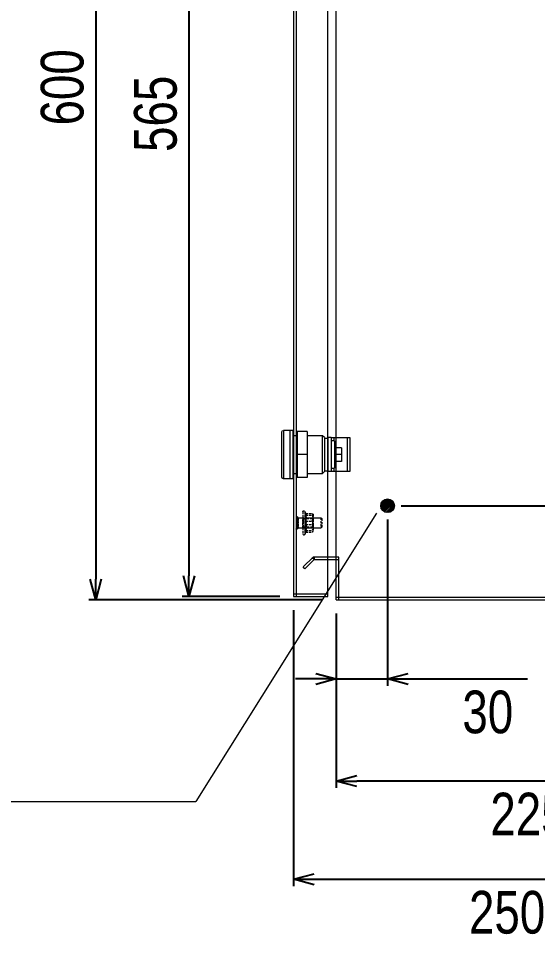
# Model space of a CAD drawing. Header units: millimetres. Extents: x 2216 to 5301, y 1125 to 3316.
# Drawn here: x 4661 to 4965, y 2215 to 2755 of the extents above; entities that cross this region are included whole.
import ezdxf

# ---------------------------------------------------------------- set-up
doc = ezdxf.new("R2010")
doc.units = ezdxf.units.MM
doc.linetypes.add('HIDDEN', pattern=[1.905, 1.27, -0.635])
for name, color, linetype in [('AMLAYER_BENDLINE_BACK', 1, 'HIDDEN'), ('BUSBAR', 3, 'Continuous'), ('GR1-1', 3, 'Continuous')]:
    doc.layers.add(name, color=color, linetype=linetype)
doc.styles.add('TAMCO', font='cordia.shx', dxfattribs={"width": 0.8, "height": 25})
doc.dimstyles.new('TAMCO', dxfattribs={"dimtxt": 25, "dimasz": 12, "dimexe": 4, "dimexo": 8, "dimgap": 7, "dimtad": 2, "dimdec": 1, "dimdsep": 46, "dimtxsty": 'TAMCO', "dimblk": 'OPEN30', "dimcen": 2.5, "dimclrd": 4, "dimclre": 4, "dimclrt": 3, "dimadec": 0, "dimazin": 0, "dimtfac": 1, "dimtdec": 1, "dimtmove": 0, "dimatfit": 3, "dimldrblk": 'OPEN30', "dimfxl": 1, "dimarcsym": 0})

# ---------------------------------------------------------------- blocks, each defined once
blk = doc.blocks.new('_Open30')
at = {"color": 0, "linetype": 'ByBlock', "lineweight": -2}
for p, q in [((-1, 0.268), (0, 0)), ((0, 0), (-1, -0.268)), ((0, 0), (-1, 0))]:
    blk.add_line(p, q, dxfattribs=at)
blk = doc.blocks.new('*D43')
at = {"color": 4, "lineweight": -2}
for p, q in [((4814.58, 2981.24), (4757.29, 2981.24)), ((4761.29, 2969.24), (4761.29, 2428.24)), ((4814.58, 2416.24), (4757.29, 2416.24))]:
    blk.add_line(p, q, dxfattribs=at)
at = {"layer": 'DEFPOINTS', "color": 0}
for p in [(4822.58, 2981.24), (4761.29, 2416.24), (4822.58, 2416.24)]:
    blk.add_point(p, dxfattribs=at)
at = {"color": 4, "lineweight": -2, "xscale": 12, "yscale": 12, "zscale": 12}
for p, rotation in [((4761.29, 2981.24), 90), ((4761.29, 2416.24), 270)]:
    blk.add_blockref('_Open30', p, dxfattribs=dict(at, rotation=rotation))
at = {"color": 3, "lineweight": 9, "insert": (4741.79, 2698.74), "char_height": 25, "attachment_point": 5, "rotation": 90, "style": 'TAMCO'}
blk.add_mtext('565', dxfattribs=at)
blk = doc.blocks.new('A$C64B35038')
at = {"color": 7, "linetype": 'Continuous', "lineweight": 9}
for p, q in [((25, 27.65), (31, 27.65)), ((25, 27.65), (25, 14.15)), ((31, 27.65), (31, 14.15)), ((33, 28.3), (35, 28.3)), ((35, 0), (35, 28.3)), ((35, 28.3), (39, 28.3)), ((39, 28.3), (39, 0)), ((40, 1), (40, 27.3)), ((0, 24.15), (0, 4.15)), ((1.47, 24.15), (0, 24.15)), ((1.47, 4.15), (1.47, 24.15)), ((9.53, 24.15), (1.47, 24.15)), ((9, 22.15), (11, 22.15)), ((9, 22.15), (9, 6.15)), ((11, 24.15), (9.53, 24.15)), ((11, 24.15), (13, 24.15)), ((11, 24.15), (11, 4.15)), ((13, 24.15), (13, 4.15)), ((13, 23.65), (15, 23.65)), ((15, 24.15), (16, 25.15)), ((15, 24.15), (15, 4.15)), ((16, 25.15), (25, 25.15)), ((16, 3.15), (16, 25.15)), ((31, 25.15), (33, 25.15)), ((5, 18.15), (5, 14.15)), ((5, 18.15), (8.5, 18.15)), ((8.5, 19.15), (9, 19.15)), ((8.5, 19.15), (8.5, 9.15)), ((5, 14.15), (8.5, 14.15)), ((5, 14.15), (5, 10.15)), ((25, 14.15), (31, 14.15)), ((25, 14.15), (25, 0.65)), ((31, 14.15), (31, 0.65)), ((5, 10.15), (8.5, 10.15)), ((9, 9.15), (8.5, 9.15)), ((11, 6.15), (9, 6.15)), ((0, 4.15), (1.47, 4.15)), ((1.47, 4.15), (9.53, 4.15)), ((9.53, 4.15), (11, 4.15)), ((11, 4.15), (13, 4.15)), ((15, 4.65), (13, 4.65)), ((16, 3.15), (15, 4.15)), ((25, 3.15), (16, 3.15)), ((25, 0.65), (31, 0.65)), ((33, 3.15), (31, 3.15)), ((33, 0), (35, 0)), ((35, 0), (39, 0))]:
    blk.add_line(p, q, dxfattribs=at)
blk.add_line((33, 0), (33, 28.3))
at = {"color": 8, "linetype": 'Continuous', "lineweight": 9}
for p, q in [((9.53, 24.15), (9.53, 22.15)), ((9.53, 6.15), (9.53, 4.15))]:
    blk.add_line(p, q, dxfattribs=at)
at = {"color": 7, "linetype": 'Continuous', "lineweight": 9}
for centre, start, end in [((39, 27.3), 0, 90), ((39, 1), 270, 0)]:
    blk.add_arc(centre, 1, start, end, dxfattribs=at)
blk = doc.blocks.new('*D55')
at = {"layer": 'BUSBAR', "color": 4, "lineweight": -2}
for p, q in [((4847.58, 2406.24), (4847.58, 2304.09)), ((5072.58, 2406.24), (5072.58, 2304.09)), ((5060.58, 2308.09), (4859.58, 2308.09))]:
    blk.add_line(p, q, dxfattribs=at)
at = {"layer": 'DEFPOINTS', "color": 0}
for p in [(4847.58, 2414.24), (5072.58, 2414.24), (4847.58, 2308.09)]:
    blk.add_point(p, dxfattribs=at)
at = {"layer": 'BUSBAR', "color": 4, "lineweight": -2, "xscale": 12, "yscale": 12, "zscale": 12, "rotation": 180}
blk.add_blockref('_Open30', (4847.58, 2308.09), dxfattribs=at)
at = {"layer": 'BUSBAR', "color": 4, "lineweight": -2, "xscale": 12, "yscale": 12, "zscale": 12}
blk.add_blockref('_Open30', (5072.58, 2308.09), dxfattribs=at)
at = {"layer": 'BUSBAR', "color": 3, "lineweight": 9, "insert": (4960.08, 2288.59), "char_height": 25, "attachment_point": 5, "style": 'TAMCO'}
blk.add_mtext('225', dxfattribs=at)
blk = doc.blocks.new('*D56')
at = {"layer": 'BUSBAR', "color": 4, "lineweight": -2}
for p, q in [((4822.58, 2408.24), (4822.58, 2246.63)), ((5072.58, 2406.24), (5072.58, 2246.63)), ((4834.58, 2250.63), (5060.58, 2250.63))]:
    blk.add_line(p, q, dxfattribs=at)
at = {"layer": 'DEFPOINTS', "color": 0}
for p in [(4822.58, 2416.24), (5072.58, 2414.24), (5072.58, 2250.63)]:
    blk.add_point(p, dxfattribs=at)
at = {"layer": 'BUSBAR', "color": 4, "lineweight": -2, "xscale": 12, "yscale": 12, "zscale": 12, "rotation": 180}
blk.add_blockref('_Open30', (4822.58, 2250.63), dxfattribs=at)
at = {"layer": 'BUSBAR', "color": 4, "lineweight": -2, "xscale": 12, "yscale": 12, "zscale": 12}
blk.add_blockref('_Open30', (5072.58, 2250.63), dxfattribs=at)
at = {"layer": 'BUSBAR', "color": 3, "lineweight": 9, "insert": (4947.58, 2231.13), "char_height": 25, "attachment_point": 5, "style": 'TAMCO'}
blk.add_mtext('250', dxfattribs=at)
blk = doc.blocks.new('*D57')
at = {"layer": 'BUSBAR', "color": 4, "lineweight": -2}
for p, q in [((4829.58, 3014.24), (4702.71, 3014.24)), ((4706.71, 3002.24), (4706.71, 2426.24)), ((4839.58, 2414.24), (4702.71, 2414.24))]:
    blk.add_line(p, q, dxfattribs=at)
at = {"layer": 'DEFPOINTS', "color": 0}
for p in [(4837.58, 3014.24), (4706.71, 2414.24), (4847.58, 2414.24)]:
    blk.add_point(p, dxfattribs=at)
at = {"layer": 'BUSBAR', "color": 4, "lineweight": -2, "xscale": 12, "yscale": 12, "zscale": 12}
for p, rotation in [((4706.71, 3014.24), 90), ((4706.71, 2414.24), 270)]:
    blk.add_blockref('_Open30', p, dxfattribs=dict(at, rotation=rotation))
at = {"layer": 'BUSBAR', "color": 3, "lineweight": 9, "insert": (4687.21, 2714.24), "char_height": 25, "attachment_point": 5, "rotation": 90, "style": 'TAMCO'}
blk.add_mtext('600', dxfattribs=at)
blk = doc.blocks.new('6X10')
at = {"color": 1, "linetype": 'HIDDEN', "lineweight": 9}
for p, q in [((44520.2, -24181.24), (44520.2, -24186.05)), ((44520.8, -24180.64), (44520.8, -24186.64)), ((44534, -24180.63), (44534, -24180.78)), ((44534.38, -24180.65), (44534, -24180.65)), ((44534.38, -24180.65), (44534, -24180.65)), ((44534.38, -24180.69), (44534, -24180.69)), ((44534.38, -24180.73), (44534, -24180.73)), ((44534, -24180.78), (44534, -24180.75)), ((44534, -24180.75), (44534, -24181.09)), ((44534.38, -24180.77), (44534, -24180.77)), ((44534.38, -24180.82), (44534, -24180.82)), ((44534.38, -24180.93), (44534, -24180.93)), ((44534.38, -24181.01), (44534, -24181.01)), ((44534.38, -24181.09), (44534, -24181.09)), ((44534, -24181.36), (44534, -24181.09)), ((44534.38, -24181.18), (44534, -24181.18)), ((44534.38, -24181.36), (44534, -24181.36)), ((44534, -24181.36), (44534, -24182)), ((44534.38, -24181.47), (44534, -24181.47)), ((44534.38, -24181.58), (44534, -24181.58)), ((44534.38, -24181.71), (44534, -24181.71)), ((44534.38, -24181.94), (44534, -24181.94)), ((44534, -24182), (44534, -24182.21)), ((44534.38, -24182.08), (44534, -24182.08)), ((44534.38, -24182.21), (44534, -24182.21)), ((44534, -24182.79), (44534, -24182.21)), ((44534.38, -24182.36), (44534, -24182.36)), ((44534.38, -24182.63), (44534, -24182.63)), ((44534, -24182.79), (44534, -24182.91)), ((44534.38, -24182.79), (44534, -24182.79)), ((44534, -24182.91), (44534, -24183.69)), ((44534.38, -24182.95), (44534, -24182.95)), ((44534.38, -24183.11), (44534, -24183.11)), ((44534.38, -24183.4), (44534, -24183.4)), ((44534.38, -24183.57), (44534, -24183.57)), ((44534, -24184.34), (44534, -24183.69)), ((44534, -24183.69), (44534, -24183.72)), ((44534.38, -24183.72), (44534, -24183.72)), ((44534.38, -24183.89), (44534, -24183.89)), ((44534.38, -24184.18), (44534, -24184.18)), ((44534.38, -24184.34), (44534, -24184.34)), ((44534, -24184.34), (44534, -24184.38)), ((44534, -24184.38), (44534, -24184.5)), ((44534.38, -24184.5), (44534, -24184.5)), ((44534, -24184.5), (44534, -24184.65)), ((44534, -24184.65), (44534, -24185.36)), ((44534.38, -24184.66), (44534, -24184.66)), ((44534.38, -24184.93), (44534, -24184.93)), ((44534.38, -24185.08), (44534, -24185.08)), ((44534.38, -24185.21), (44534, -24185.21)), ((44534.6, -24180.58), (44534.38, -24180.58)), ((44534.6, -24180.63), (44534.38, -24180.63)), ((44534.38, -24180.63), (44534.38, -24180.78)), ((44534.6, -24180.64), (44534.38, -24180.64)), ((44534.6, -24180.69), (44534.38, -24180.69)), ((44534.6, -24180.71), (44534.38, -24180.71)), ((44534.6, -24180.71), (44534.38, -24180.71)), ((44534.6, -24180.75), (44534.38, -24180.75)), ((44534.38, -24180.75), (44534.38, -24181.36)), ((44534.38, -24180.75), (44534.38, -24180.78)), ((44534.6, -24180.78), (44534.38, -24180.78)), ((44534.6, -24180.81), (44534.38, -24180.81)), ((44534.6, -24180.9), (44534.38, -24180.9)), ((44534.6, -24181.11), (44534.38, -24181.11)), ((44534.6, -24181.17), (44534.38, -24181.17)), ((44534.6, -24181.36), (44534.38, -24181.36)), ((44534.38, -24181.58), (44534.38, -24181.36)), ((44534.6, -24181.43), (44534.38, -24181.43)), ((44534.38, -24182), (44534.38, -24181.58)), ((44534.6, -24181.69), (44534.38, -24181.69)), ((44534.6, -24181.93), (44534.38, -24181.93)), ((44534.6, -24182), (44534.38, -24182)), ((44534.38, -24182), (44534.38, -24182.91)), ((44534.6, -24182.25), (44534.38, -24182.25)), ((44534.6, -24182.55), (44534.38, -24182.55)), ((44534.6, -24182.64), (44534.38, -24182.64)), ((44534.38, -24183.57), (44534.38, -24182.91)), ((44534.6, -24182.91), (44534.38, -24182.91)), ((44534.38, -24182.95), (44534.38, -24182.91)), ((44534.6, -24183), (44534.38, -24183)), ((44534.6, -24183.32), (44534.38, -24183.32)), ((44534.38, -24183.6), (44534.38, -24183.57)), ((44534.38, -24183.6), (44534.38, -24183.69)), ((44534.6, -24183.6), (44534.38, -24183.6)), ((44534.6, -24183.69), (44534.38, -24183.69)), ((44534.38, -24183.69), (44534.38, -24184.65)), ((44534.6, -24183.97), (44534.38, -24183.97)), ((44534.6, -24184.29), (44534.38, -24184.29)), ((44534.6, -24184.38), (44534.38, -24184.38)), ((44534.38, -24185.08), (44534.38, -24184.65)), ((44534.6, -24184.65), (44534.38, -24184.65)), ((44534.6, -24184.74), (44534.38, -24184.74)), ((44534.6, -24185.04), (44534.38, -24185.04)), ((44534.38, -24185.21), (44534.38, -24185.08)), ((44534.38, -24185.36), (44534.38, -24185.21)), ((44534.6, -24180.19), (44534.6, -24187.1)), ((44535.2, -24180.19), (44535.2, -24187.1)), ((44534.38, -24185.35), (44534, -24185.35)), ((44534, -24185.71), (44534, -24185.36)), ((44534.38, -24185.58), (44534, -24185.58)), ((44534.38, -24185.71), (44534, -24185.71)), ((44534, -24185.71), (44534, -24185.82)), ((44534.38, -24185.82), (44534, -24185.82)), ((44534, -24185.82), (44534, -24186.12)), ((44534.38, -24185.93), (44534, -24185.93)), ((44534.38, -24186.11), (44534, -24186.11)), ((44534, -24186.12), (44534, -24186.58)), ((44534.38, -24186.2), (44534, -24186.2)), ((44534.38, -24186.28), (44534, -24186.28)), ((44534.38, -24186.36), (44534, -24186.36)), ((44534.38, -24186.47), (44534, -24186.47)), ((44534.38, -24186.52), (44534, -24186.52)), ((44534.38, -24186.56), (44534, -24186.56)), ((44534, -24186.58), (44534, -24186.71)), ((44534.38, -24186.6), (44534, -24186.6)), ((44534.38, -24186.63), (44534, -24186.63)), ((44534.38, -24186.64), (44534, -24186.64)), ((44534.6, -24185.29), (44534.38, -24185.29)), ((44534.38, -24185.36), (44534.38, -24186.12)), ((44534.6, -24185.36), (44534.38, -24185.36)), ((44534.6, -24185.6), (44534.38, -24185.6)), ((44534.6, -24185.86), (44534.38, -24185.86)), ((44534.6, -24185.93), (44534.38, -24185.93)), ((44534.38, -24186.2), (44534.38, -24186.12)), ((44534.6, -24186.12), (44534.38, -24186.12)), ((44534.6, -24186.18), (44534.38, -24186.18)), ((44534.38, -24186.28), (44534.38, -24186.2)), ((44534.38, -24186.58), (44534.38, -24186.28)), ((44534.6, -24186.38), (44534.38, -24186.38)), ((44534.6, -24186.54), (44534.38, -24186.54)), ((44534.38, -24186.58), (44534.38, -24186.93)), ((44534.6, -24186.58), (44534.38, -24186.58)), ((44534.6, -24186.71), (44534.38, -24186.71)), ((44534.6, -24186.83), (44534.38, -24186.83)), ((44534.6, -24186.86), (44534.38, -24186.86)), ((44534.6, -24186.93), (44534.38, -24186.93)), ((44534.6, -24186.95), (44534.41, -24186.95)), ((44534.6, -24187), (44534.49, -24187)), ((44534.6, -24187.01), (44534.52, -24187.01))]:
    blk.add_line(p, q, dxfattribs=at)
for centre, start, end in [((44534.9, -24180.19), 0, 180), ((44534.9, -24187.1), 180, 0)]:
    blk.add_arc(centre, 0.297, start, end, dxfattribs=at)
for points, degree in [([(44520.8, -24180.64), (44520.2, -24181.24)], 1), ([(44534.38, -24180.64), (44534, -24180.64)], 1), ([(44534.6, -24180.63), (44534.38, -24180.63)], 1), ([(44535.2, -24180.2), (44535.2, -24180.2)], 1), ([(44520.2, -24186.05), (44520.8, -24186.64)], 1), ([(44534, -24186.64), (44534.38, -24186.64)], 1), ([(44534.6, -24186.84), (44534.49, -24186.77), (44534.37, -24186.83), (44534.25, -24186.86)], 3), ([(44534.28, -24186.87), (44534.39, -24186.83), (44534.5, -24186.79), (44534.6, -24186.85)], 3), ([(44534.28, -24186.87), (44534.39, -24186.88), (44534.5, -24186.94), (44534.6, -24187.01)], 3), ([(44534.52, -24187.01), (44534.6, -24187.01)], 1), ([(44535.2, -24187.09), (44535.2, -24187.09)], 1)]:
    blk.add_open_spline(points, degree=degree, dxfattribs=at)
at = {"color": 1, "lineweight": 9}
for points in [[(44534, -24180.64), (44520.8, -24180.64)], [(44520.8, -24186.64), (44534, -24186.64)]]:
    blk.add_open_spline(points, degree=1, dxfattribs=at)
at = {"color": 1, "linetype": 'HIDDEN', "lineweight": 9}
for points, knots in [([(44534.6, -24180.26), (44534.53, -24180.31), (44534.33, -24180.43), (44534.13, -24180.55), (44534, -24180.63)], [0, 0, 0, 0, 0.374628, 1, 1, 1, 1]), ([(44534, -24180.64), (44534.12, -24180.58), (44534.32, -24180.46), (44534.52, -24180.33), (44534.6, -24180.28)], [0, 0, 0, 0, 0.559493, 1, 1, 1, 1]), ([(44534.6, -24180.34), (44534.53, -24180.38), (44534.33, -24180.5), (44534.13, -24180.62), (44534, -24180.69)], [0, 0, 0, 0, 0.374625, 1, 1, 1, 1]), ([(44534, -24180.71), (44534.13, -24180.63), (44534.33, -24180.51), (44534.53, -24180.39), (44534.6, -24180.34)], [0, 0, 0, 0, 0.625374, 1, 1, 1, 1]), ([(44534, -24180.78), (44534.12, -24180.72), (44534.32, -24180.6), (44534.52, -24180.49), (44534.6, -24180.44)], [0, 0, 0, 0, 0.559495, 1, 1, 1, 1]), ([(44534.6, -24180.45), (44534.52, -24180.5), (44534.32, -24180.62), (44534.12, -24180.74), (44534, -24180.81)], [0, 0, 0, 0, 0.440506, 1, 1, 1, 1]), ([(44534.6, -24180.76), (44534.53, -24180.8), (44534.33, -24180.55), (44534.13, -24180.65), (44534, -24180.71)], [0, 0, 0, 0, 0.374628, 1, 1, 1, 1]), ([(44534.6, -24180.76), (44534.52, -24180.81), (44534.32, -24180.57), (44534.12, -24180.69), (44534, -24180.75)], [0, 0, 0, 0, 0.440505, 1, 1, 1, 1]), ([(44534, -24180.9), (44534.13, -24180.85), (44534.33, -24180.76), (44534.53, -24180.67), (44534.6, -24180.63)], [0, 0, 0, 0, 0.625372, 1, 1, 1, 1]), ([(44534.6, -24180.86), (44534.53, -24180.89), (44534.33, -24180.97), (44534.13, -24181.05), (44534, -24181.11)], [0, 0, 0, 0, 0.374627, 1, 1, 1, 1]), ([(44534, -24181.17), (44534.13, -24181.11), (44534.33, -24181.01), (44534.53, -24180.91), (44534.6, -24180.87)], [0, 0, 0, 0, 0.625375, 1, 1, 1, 1]), ([(44534, -24181.36), (44534.13, -24181.32), (44534.33, -24181.25), (44534.53, -24181.17), (44534.6, -24181.15)], [0, 0, 0, 0, 0.625374, 1, 1, 1, 1]), ([(44534.6, -24181.16), (44534.53, -24181.19), (44534.33, -24181.28), (44534.13, -24181.37), (44534, -24181.43)], [0, 0, 0, 0, 0.374628, 1, 1, 1, 1]), ([(44534, -24181.69), (44534.13, -24181.63), (44534.33, -24181.55), (44534.53, -24181.47), (44534.6, -24181.44)], [0, 0, 0, 0, 0.625372, 1, 1, 1, 1]), ([(44534.6, -24181.77), (44534.41, -24181.82), (44534.21, -24181.87), (44534.01, -24181.92), (44534, -24181.93)], [0, 0, 0, 0, 0.950163, 1, 1, 1, 1]), ([(44534.6, -24181.78), (44534.53, -24181.81), (44534.33, -24181.88), (44534.13, -24181.95), (44534, -24182)], [0, 0, 0, 0, 0.374626, 1, 1, 1, 1]), ([(44534, -24182.25), (44534.13, -24182.23), (44534.33, -24182.19), (44534.53, -24182.15), (44534.6, -24182.14)], [0, 0, 0, 0, 0.625372, 1, 1, 1, 1]), ([(44534.6, -24182.48), (44534.52, -24182.49), (44534.32, -24182.51), (44534.12, -24182.54), (44534, -24182.55)], [0, 0, 0, 0, 0.440506, 1, 1, 1, 1]), ([(44534, -24182.64), (44534.01, -24182.64), (44534.21, -24182.59), (44534.41, -24182.54), (44534.6, -24182.49)], [0, 0, 0, 0, 0.049836, 1, 1, 1, 1]), ([(44534, -24182.91), (44534.13, -24182.9), (44534.33, -24182.89), (44534.53, -24182.87), (44534.6, -24182.87)], [0, 0, 0, 0, 0.625373, 1, 1, 1, 1]), ([(44534.6, -24182.88), (44534.53, -24182.9), (44534.33, -24182.94), (44534.13, -24182.97), (44534, -24183)], [0, 0, 0, 0, 0.374622, 1, 1, 1, 1]), ([(44534, -24183.32), (44534.12, -24183.3), (44534.32, -24183.28), (44534.52, -24183.25), (44534.6, -24183.24)], [0, 0, 0, 0, 0.559496, 1, 1, 1, 1]), ([(44534.6, -24183.64), (44534.53, -24183.64), (44534.33, -24183.62), (44534.13, -24183.61), (44534, -24183.6)], [0, 0, 0, 0, 0.374629, 1, 1, 1, 1]), ([(44534.6, -24183.65), (44534.53, -24183.65), (44534.33, -24183.66), (44534.13, -24183.68), (44534, -24183.69)], [0, 0, 0, 0, 0.374629, 1, 1, 1, 1]), ([(44534, -24183.97), (44534.01, -24183.97), (44534.21, -24184), (44534.41, -24184.02), (44534.6, -24184.05)], [0, 0, 0, 0, 0.049836, 1, 1, 1, 1]), ([(44534.6, -24184.41), (44534.53, -24184.39), (44534.33, -24184.35), (44534.13, -24184.32), (44534, -24184.29)], [0, 0, 0, 0, 0.374627, 1, 1, 1, 1]), ([(44534, -24184.38), (44534.13, -24184.39), (44534.33, -24184.4), (44534.53, -24184.42), (44534.6, -24184.42)], [0, 0, 0, 0, 0.625373, 1, 1, 1, 1]), ([(44534, -24184.65), (44534.12, -24184.68), (44534.32, -24184.73), (44534.52, -24184.78), (44534.6, -24184.8)], [0, 0, 0, 0, 0.559496, 1, 1, 1, 1]), ([(44534.6, -24184.81), (44534.41, -24184.79), (44534.21, -24184.76), (44534.01, -24184.74), (44534, -24184.74)], [0, 0, 0, 0, 0.950164, 1, 1, 1, 1]), ([(44534, -24185.04), (44534.13, -24185.06), (44534.33, -24185.1), (44534.53, -24185.14), (44534.6, -24185.15)], [0, 0, 0, 0, 0.625375, 1, 1, 1, 1]), ([(44534.11, -24180.56), (44534.2, -24180.58), (44534.37, -24180.72), (44534.53, -24180.62), (44534.6, -24180.58)], [0.1790506, 0.1790506, 0.1790506, 0.1790506, 0.6253726, 1, 1, 1, 1]), ([(44534.6, -24185.51), (44534.53, -24185.48), (44534.33, -24185.41), (44534.13, -24185.34), (44534, -24185.29)], [0, 0, 0, 0, 0.374626, 1, 1, 1, 1]), ([(44534.6, -24185.51), (44534.52, -24185.49), (44534.32, -24185.44), (44534.12, -24185.39), (44534, -24185.36)], [0, 0, 0, 0, 0.440506, 1, 1, 1, 1]), ([(44534, -24185.6), (44534.13, -24185.65), (44534.33, -24185.74), (44534.53, -24185.82), (44534.6, -24185.85)], [0, 0, 0, 0, 0.625376, 1, 1, 1, 1]), ([(44534.6, -24186.13), (44534.53, -24186.1), (44534.33, -24186.01), (44534.13, -24185.92), (44534, -24185.86)], [0, 0, 0, 0, 0.374626, 1, 1, 1, 1]), ([(44534, -24185.93), (44534.13, -24185.97), (44534.33, -24186.04), (44534.53, -24186.12), (44534.6, -24186.14)], [0, 0, 0, 0, 0.625374, 1, 1, 1, 1]), ([(44534, -24186.12), (44534.13, -24186.18), (44534.33, -24186.28), (44534.53, -24186.38), (44534.6, -24186.42)], [0, 0, 0, 0, 0.625373, 1, 1, 1, 1]), ([(44534.6, -24186.43), (44534.53, -24186.4), (44534.33, -24186.32), (44534.13, -24186.23), (44534, -24186.18)], [0, 0, 0, 0, 0.37463, 1, 1, 1, 1]), ([(44534, -24186.38), (44534.13, -24186.44), (44534.33, -24186.53), (44534.53, -24186.62), (44534.6, -24186.66)], [0, 0, 0, 0, 0.625374, 1, 1, 1, 1]), ([(44534.6, -24186.88), (44534.41, -24186.77), (44534.21, -24186.66), (44534.01, -24186.55), (44534, -24186.54)], [0, 0, 0, 0, 0.950164, 1, 1, 1, 1]), ([(44534.6, -24186.88), (44534.53, -24186.84), (44534.33, -24186.74), (44534.13, -24186.64), (44534, -24186.58)], [0, 0, 0, 0, 0.374625, 1, 1, 1, 1]), ([(44534, -24186.71), (44534.13, -24186.78), (44534.33, -24186.9), (44534.53, -24187.02), (44534.6, -24187.06)], [0, 0, 0, 0, 0.625372, 1, 1, 1, 1]), ([(44534.6, -24187.03), (44534.53, -24186.98), (44534.39, -24186.9), (44534.26, -24186.82), (44534.19, -24186.82)], [0, 0, 0, 0, 0.3746281, 0.6864114, 0.6864114, 0.6864114, 0.6864114]), ([(44534.29, -24186.88), (44534.32, -24186.87), (44534.43, -24186.84), (44534.53, -24186.9), (44534.6, -24186.95)], [0.4828472, 0.4828472, 0.4828472, 0.4828472, 0.6253746, 1, 1, 1, 1]), ([(44534.6, -24186.95), (44534.53, -24186.91), (44534.43, -24186.85), (44534.33, -24186.88), (44534.31, -24186.89)], [0, 0, 0, 0, 0.3746265, 0.4980991, 0.4980991, 0.4980991, 0.4980991])]:
    blk.add_open_spline(points, degree=3, knots=knots, dxfattribs=at)
at = {"layer": 'AMLAYER_BENDLINE_BACK', "color": 1, "lineweight": 9}
for p, q in [((44525.26, -24178.71), (44525.26, -24181.89)), ((44529.55, -24178.24), (44525.86, -24178.24)), ((44529.55, -24179.19), (44525.86, -24179.19)), ((44530.16, -24176.93), (44530.16, -24190.36)), ((44531.26, -24177.11), (44531.26, -24190.18)), ((44525.26, -24181.89), (44525.26, -24186.82)), ((44525.61, -24181.14), (44525.61, -24186.14)), ((44529.55, -24182.7), (44525.86, -24182.7)), ((44529.55, -24184.59), (44525.86, -24184.59)), ((44530.89, -24182.77), (44530.89, -24181.14)), ((44530.89, -24186.14), (44530.89, -24182.77)), ((44531.24, -24186.64), (44531.24, -24180.64)), ((44525.26, -24186.82), (44525.26, -24188.64)), ((44529.55, -24188.1), (44525.86, -24188.1)), ((44529.55, -24189.05), (44525.86, -24189.05))]:
    blk.add_line(p, q, dxfattribs=at)
for centre, start, end in [((44530.7, -24177.11), 0, 160), ((44530.7, -24190.18), 200, 0)]:
    blk.add_arc(centre, 0.567, start, end, dxfattribs=at)
for points, knots in [([(44525.86, -24178.24), (44525.59, -24178.38), (44525.28, -24178.53), (44525.26, -24178.7), (44525.26, -24178.71)], [0, 0, 0, 0, 0.896037, 1, 1, 1, 1]), ([(44525.26, -24180.47), (44525.34, -24179.86), (44525.44, -24179.09), (44525.79, -24178.38), (44525.86, -24178.24)], [0, 0, 0, 0, 0.801464, 1, 1, 1, 1]), ([(44525.26, -24178.71), (44525.34, -24178.84), (44525.44, -24179), (44525.79, -24179.16), (44525.86, -24179.19)], [0, 0, 0, 0, 0.801462, 1, 1, 1, 1]), ([(44525.86, -24179.19), (44525.77, -24179.41), (44525.42, -24180.28), (44525.33, -24181.21), (44525.26, -24181.89)], [0, 0, 0, 0, 0.263254, 1, 1, 1, 1]), ([(44529.55, -24179.19), (44529.42, -24179.03), (44529.15, -24178.71), (44529.41, -24178.4), (44529.55, -24178.24)], [0, 0, 0, 0, 0.492148, 1, 1, 1, 1]), ([(44529.55, -24178.24), (44529.42, -24178.97), (44529.15, -24180.46), (44529.41, -24181.94), (44529.55, -24182.7)], [0, 0, 0, 0, 0.492148, 1, 1, 1, 1]), ([(44529.55, -24184.59), (44529.42, -24183.71), (44529.15, -24181.9), (44529.41, -24180.1), (44529.55, -24179.19)], [0, 0, 0, 0, 0.492148, 1, 1, 1, 1]), ([(44529.55, -24178.24), (44529.59, -24178.23), (44529.67, -24178.23), (44529.78, -24178.17), (44529.86, -24178.08), (44529.91, -24178.01), (44529.92, -24177.97), (44529.92, -24177.96)], [0, 0, 0, 0, 0.236183, 0.471396, 0.73246, 0.992086, 1, 1, 1, 1]), ([(44529.92, -24178.96), (44529.92, -24178.96), (44529.91, -24178.99), (44529.86, -24179.06), (44529.78, -24179.13), (44529.67, -24179.18), (44529.59, -24179.18), (44529.55, -24179.19)], [0, 0, 0, 0, 0.007913, 0.26753, 0.528598, 0.763816, 1, 1, 1, 1]), ([(44529.92, -24177.96), (44529.88, -24178.01), (44529.67, -24178.21), (44529.53, -24178.56), (44529.8, -24178.83), (44529.92, -24178.96)], [0, 0, 0, 0, 0.118084, 0.592259, 1, 1, 1, 1]), ([(44529.92, -24182.65), (44529.88, -24182.47), (44529.67, -24181.56), (44529.53, -24179.98), (44529.8, -24178.6), (44529.92, -24177.96)], [0, 0, 0, 0, 0.118083, 0.592258, 1, 1, 1, 1]), ([(44529.92, -24178.96), (44529.88, -24179.18), (44529.67, -24180.3), (44529.53, -24182.22), (44529.8, -24183.87), (44529.92, -24184.64)], [0, 0, 0, 0, 0.118083, 0.592258, 1, 1, 1, 1]), ([(44529.64, -24178.35), (44529.64, -24178.35), (44529.64, -24178.33), (44529.66, -24178.26), (44529.8, -24178.15), (44529.82, -24178.14)], [0, 0, 0, 0, 0.006763, 0.854115, 1, 1, 1, 1]), ([(44525.86, -24182.7), (44525.59, -24182.04), (44525.28, -24181.31), (44525.26, -24180.55), (44525.26, -24180.47)], [0, 0, 0, 0, 0.896037, 1, 1, 1, 1]), ([(44525.26, -24181.89), (44525.27, -24182.03), (44525.29, -24182.92), (44525.55, -24183.83), (44525.85, -24184.56), (44525.86, -24184.59)], [0, 0, 0, 0, 0.148485, 0.965571, 1, 1, 1, 1]), ([(44525.86, -24182.7), (44525.77, -24182.93), (44525.42, -24183.79), (44525.33, -24184.72), (44525.26, -24185.4)], [0, 0, 0, 0, 0.263254, 1, 1, 1, 1]), ([(44525.86, -24184.59), (44525.59, -24185.25), (44525.28, -24185.98), (44525.26, -24186.74), (44525.26, -24186.82)], [0, 0, 0, 0, 0.896036, 1, 1, 1, 1]), ([(44529.55, -24182.7), (44529.42, -24183.58), (44529.15, -24185.39), (44529.41, -24187.19), (44529.55, -24188.1)], [0, 0, 0, 0, 0.492148, 1, 1, 1, 1]), ([(44529.55, -24189.05), (44529.42, -24188.32), (44529.15, -24186.83), (44529.41, -24185.35), (44529.55, -24184.59)], [0, 0, 0, 0, 0.492149, 1, 1, 1, 1]), ([(44529.55, -24182.7), (44529.59, -24182.7), (44529.67, -24182.7), (44529.78, -24182.68), (44529.86, -24182.67), (44529.91, -24182.66), (44529.92, -24182.65), (44529.92, -24182.65)], [0, 0, 0, 0, 0.236186, 0.471401, 0.732468, 0.992093, 1, 1, 1, 1]), ([(44529.92, -24184.64), (44529.92, -24184.64), (44529.91, -24184.63), (44529.86, -24184.62), (44529.78, -24184.6), (44529.67, -24184.59), (44529.59, -24184.59), (44529.55, -24184.59)], [0, 0, 0, 0, 0.007907, 0.267531, 0.528599, 0.763814, 1, 1, 1, 1]), ([(44529.92, -24188.33), (44529.88, -24188.11), (44529.67, -24186.99), (44529.53, -24185.07), (44529.8, -24183.42), (44529.92, -24182.65)], [0, 0, 0, 0, 0.118083, 0.592259, 1, 1, 1, 1]), ([(44529.92, -24184.64), (44529.88, -24184.82), (44529.67, -24185.73), (44529.53, -24187.3), (44529.8, -24188.69), (44529.92, -24189.32)], [0, 0, 0, 0, 0.118083, 0.592258, 1, 1, 1, 1]), ([(44525.26, -24185.4), (44525.27, -24185.54), (44525.29, -24186.43), (44525.55, -24187.34), (44525.85, -24188.07), (44525.86, -24188.1)], [0, 0, 0, 0, 0.148485, 0.965571, 1, 1, 1, 1]), ([(44525.26, -24186.82), (44525.34, -24187.43), (44525.44, -24188.2), (44525.79, -24188.91), (44525.86, -24189.05)], [0, 0, 0, 0, 0.801462, 1, 1, 1, 1]), ([(44525.86, -24189.05), (44525.59, -24188.91), (44525.28, -24188.76), (44525.26, -24188.59), (44525.26, -24188.58)], [0, 0, 0, 0, 0.896037, 1, 1, 1, 1]), ([(44529.55, -24188.1), (44529.42, -24188.26), (44529.15, -24188.57), (44529.41, -24188.89), (44529.55, -24189.05)], [0, 0, 0, 0, 0.492148, 1, 1, 1, 1]), ([(44529.55, -24188.1), (44529.59, -24188.11), (44529.67, -24188.11), (44529.78, -24188.16), (44529.86, -24188.23), (44529.91, -24188.3), (44529.92, -24188.33), (44529.92, -24188.33)], [0, 0, 0, 0, 0.236185, 0.471399, 0.732462, 0.992087, 1, 1, 1, 1]), ([(44529.92, -24189.32), (44529.92, -24189.32), (44529.91, -24189.28), (44529.86, -24189.21), (44529.78, -24189.12), (44529.67, -24189.06), (44529.59, -24189.05), (44529.55, -24189.05)], [0, 0, 0, 0, 0.007914, 0.267531, 0.5286, 0.763815, 1, 1, 1, 1]), ([(44529.78, -24189.14), (44529.69, -24188.99), (44529.52, -24188.71), (44529.79, -24188.46), (44529.92, -24188.33)], [0, 0, 0, 0, 0.500552, 1, 1, 1, 1])]:
    blk.add_open_spline(points, degree=3, knots=knots, dxfattribs=at)
for points in [[(44530.16, -24176.92), (44529.66, -24178.31)], [(44529.82, -24178.14), (44529.83, -24178.12)], [(44525.61, -24181.14), (44525.26, -24180.64)], [(44530.89, -24181.14), (44525.61, -24181.14)], [(44531.24, -24180.64), (44530.89, -24181.14)], [(44531.26, -24180.64), (44531.24, -24180.64)], [(44525.26, -24186.64), (44525.61, -24186.14)], [(44525.61, -24186.14), (44530.89, -24186.14)], [(44529.67, -24188.99), (44529.66, -24188.97)], [(44529.66, -24188.98), (44530.16, -24190.37)], [(44529.83, -24189.17), (44529.79, -24189.13)], [(44530.89, -24186.14), (44531.24, -24186.64)], [(44531.24, -24186.64), (44531.26, -24186.64)]]:
    blk.add_open_spline(points, degree=1, dxfattribs=at)
blk = doc.blocks.new('*D46')
at = {"layer": 'BUSBAR', "color": 4, "lineweight": -2}
for p, q in [((4885.58, 2469.24), (5118.02, 2469.24)), ((5114.02, 2426.24), (5114.02, 2457.24)), ((5080.58, 2414.24), (5118.02, 2414.24))]:
    blk.add_line(p, q, dxfattribs=at)
at = {"layer": 'DEFPOINTS', "color": 0}
for p in [(4877.58, 2469.24), (5114.02, 2469.24), (5072.58, 2414.24)]:
    blk.add_point(p, dxfattribs=at)
at = {"layer": 'BUSBAR', "color": 4, "lineweight": -2, "xscale": 12, "yscale": 12, "zscale": 12}
for p, rotation in [((5114.02, 2469.24), 90), ((5114.02, 2414.24), 270)]:
    blk.add_blockref('_Open30', p, dxfattribs=dict(at, rotation=rotation))
at = {"layer": 'BUSBAR', "color": 3, "lineweight": 9, "insert": (5133.52, 2441.74), "char_height": 25, "attachment_point": 5, "rotation": 90, "style": 'TAMCO'}
blk.add_mtext('55', dxfattribs=at)
blk = doc.blocks.new('*D41')
at = {"layer": 'BUSBAR', "color": 4, "lineweight": -2}
for p, q in [((4877.58, 2461.24), (4877.58, 2363.91)), ((4847.58, 2406.24), (4847.58, 2363.91)), ((4835.58, 2367.91), (4823.58, 2367.91)), ((4847.58, 2367.91), (4877.58, 2367.91)), ((4889.58, 2367.91), (4959.46, 2367.91))]:
    blk.add_line(p, q, dxfattribs=at)
at = {"layer": 'DEFPOINTS', "color": 0}
for p in [(4877.58, 2469.24), (4847.58, 2414.24), (4847.58, 2367.91)]:
    blk.add_point(p, dxfattribs=at)
at = {"layer": 'BUSBAR', "color": 4, "lineweight": -2, "xscale": 12, "yscale": 12, "zscale": 12}
blk.add_blockref('_Open30', (4847.58, 2367.91), dxfattribs=at)
at = {"layer": 'BUSBAR', "color": 4, "lineweight": -2, "xscale": 12, "yscale": 12, "zscale": 12, "rotation": 180}
blk.add_blockref('_Open30', (4877.58, 2367.91), dxfattribs=at)
at = {"layer": 'BUSBAR', "color": 3, "lineweight": 9, "insert": (4936.27, 2348.41), "char_height": 25, "attachment_point": 5, "style": 'TAMCO'}
blk.add_mtext('30', dxfattribs=at)

msp = doc.modelspace()

# ---------------------------------------------------------------- hatches: boundary and pattern name
at = {"lineweight": 9}
h = msp.add_hatch(dxfattribs=at)
h.set_pattern_fill('ANSI31', color=1, scale=5, style=0)
h.set_pattern_definition([(45, (36786.2362, 8019.48324), (-0.441941738, 0.441941738), [])])
h.paths.add_polyline_path([(4881.58, 2469.24, 1), (4873.58, 2469.24, 1)])

# ---------------------------------------------------------------- linework, layer by layer
for p, q in [((4822.58, 2981.24), (4822.58, 2416.24)), ((4824.08, 2981.24), (4824.08, 2416.24)), ((4842.58, 2416.24), (4842.58, 2981.24)), ((4847.58, 2414.24), (4847.58, 2954.24)), ((4833.96, 2439.24), (4828.14, 2433.43)), ((4834.58, 2437.74), (4829.2, 2432.37)), ((4833.52, 2438.8), (4834.58, 2439.24)), ((4834.58, 2437.74), (4833.52, 2438.8)), ((4849.08, 2439.24), (4833.96, 2439.24)), ((4834.58, 2439.24), (4834.58, 2437.74)), ((4834.58, 2437.74), (4849.08, 2437.74)), ((4847.58, 2414.24), (4847.58, 2439.24)), ((4849.08, 2414.24), (4849.08, 2439.24)), ((4829.2, 2432.37), (4828.14, 2433.43)), ((4822.58, 2417.74), (4842.58, 2417.74)), ((4822.58, 2416.24), (4842.58, 2416.24)), ((4847.58, 2415.74), (5072.58, 2415.74)), ((4847.58, 2414.24), (5072.58, 2414.24))]:
    msp.add_line(p, q, dxfattribs=at)
at = {"color": 1, "lineweight": 9}
msp.add_circle((4877.58, 2469.24), 4, dxfattribs=at)
at = {"layer": 'BUSBAR', "color": 2, "lineweight": 9}
for p in [(4871.1, 2464.89), (4335.65, 2296.19)]:
    msp.add_line(p, (4765.3, 2296.19), dxfattribs=at)
at = {"layer": 'GR1-1', "color": 0, "linetype": 'Continuous', "lineweight": 9}
for p, q in [((4847.58, 2415.74), (5072.58, 2415.74)), ((4848.88, 2415.74), (4850.38, 2415.74))]:
    msp.add_line(p, q, dxfattribs=at)

# ---------------------------------------------------------------- block references
at = {"lineweight": 9, "xscale": -1}
msp.add_blockref('A$C64B35038', (4855.58, 2485.09), dxfattribs=at)
at = {"layer": 'BUSBAR', "color": 2, "lineweight": 9, "xscale": -1}
msp.add_blockref('6X10', (49359.28, 26642.89), dxfattribs=at)

# ---------------------------------------------------------------- dimensions: what is measured, and where the dimension line sits
at = {"lineweight": 9}
dim = msp.add_linear_dim(base=(4761.29, 2416.24), p1=(4822.58, 2981.24), p2=(4822.58, 2416.24), angle=90, dimstyle='TAMCO', dxfattribs=at)
dim.commit()
dim.dimension.update_dxf_attribs({"geometry": '*D43', "text_midpoint": (4741.79, 2698.74)})
at = {"layer": 'BUSBAR', "color": 2, "lineweight": 9}
for base, p1, p2, picture, middle in [((4706.71, 2414.24), (4837.58, 3014.24), (4847.58, 2414.24), '*D57', (4687.21, 2714.24)), ((5114.02, 2469.24), (5072.58, 2414.24), (4877.58, 2469.24), '*D46', (5133.52, 2441.74))]:
    dim = msp.add_linear_dim(base=base, p1=p1, p2=p2, angle=90, dimstyle='TAMCO', dxfattribs=at)
    dim.commit()
    dim.dimension.update_dxf_attribs({"geometry": picture, "text_midpoint": middle})
for base, p1, p2, picture, middle in [((4847.58, 2367.91), (4877.58, 2469.24), (4847.58, 2414.24), '*D41', (4936.27, 2367.91)), ((5072.58, 2250.63), (4822.58, 2416.24), (5072.58, 2414.24), '*D56', (4947.58, 2250.63))]:
    dim = msp.add_linear_dim(base=base, p1=p1, p2=p2, dimstyle='TAMCO', dxfattribs=at)
    dim.commit()
    dim.dimension.update_dxf_attribs({"geometry": picture, "text_midpoint": middle, "dimtype": 160})
dim = msp.add_linear_dim(base=(4847.58, 2308.09), p1=(5072.58, 2414.24), p2=(4847.58, 2414.24), dimstyle='TAMCO', dxfattribs=at)
dim.commit()
dim.dimension.update_dxf_attribs({"geometry": '*D55', "text_midpoint": (4960.08, 2288.59)})

doc.saveas('drawing.dxf')
